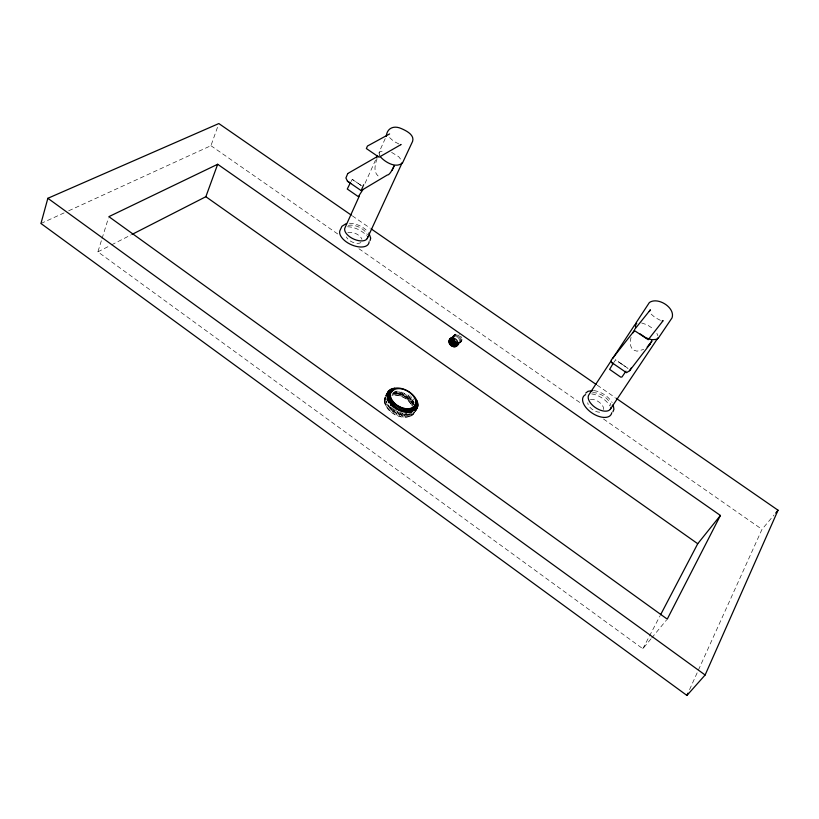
<?xml version="1.0" encoding="UTF-8"?>
<svg xmlns="http://www.w3.org/2000/svg" width="819" height="819" viewBox="0 0 819 819"><rect width="100%" height="100%" fill="white"/><g stroke="black" fill="none" stroke-linecap="round" stroke-linejoin="round"><path stroke-width="0.61" stroke-dasharray="4.09 3.07" d="M459.387 343.458L461.66 341.124L461.998 338.216L459.408 340.602M414.711 412.141C406.337 424.877 380.518 411.281 385.084 397.123M631.07 337.397C629.831 341.605 629.688 347.082 633.476 350.082L636.977 351.167L643.703 349.478M453.368 336.988L454.688 334.572L457.432 333.937L453.961 337.09M377.078 158.702C375.204 164.087 373.106 171.437 377.968 175.86L380.692 176.812M650.972 638.871L642.833 648.74L97.881 251.853L101.679 239.711M102.058 238.503L108.497 217.864M68.704 210.79L210.944 145.7L218.008 125.88M365.049 183.313L375.532 160.084M385.227 138.595L379.586 151.095L379.514 155.067M689.557 689.639L762.008 529.34L774.037 515.008M378.675 153.122L380.282 151.566L384.817 150.727M642.833 648.74L659.95 616.001M384.357 399.027L385.442 396.949M384.203 400.071L385.841 396.959M384.213 401.156L385.851 398.054M384.357 402.293L386.005 399.181M384.664 403.46L385.759 401.382M385.114 404.647L386.752 401.535M385.698 405.835L386.803 403.757M393.611 392.178L391.902 395.403C399.979 394.011 408.988 398.863 412.152 406.449L414.486 402.18M386.425 407.012L388.073 403.9M392.946 395.208L395.229 390.909M392.977 393.181L394.359 393.181L395.454 391.124M394.062 395.106L396.908 389.742M387.285 408.179L388.933 405.067M394.359 393.181L395.792 393.294L397.44 390.202M395.219 395.096L398.075 389.731M388.267 409.316L389.916 406.204M396.427 395.188L399.283 389.824M410.217 413.697C403.532 417.475 395.055 413.677 390.131 408.63L391.287 406.47M389.353 410.421L391.011 407.309M397.655 395.372L400.522 390.018M395.792 393.294L398.761 393.837L400.409 390.765M391.042 409.551L392.199 407.391M398.914 395.649L401.197 391.369M390.55 411.466L392.209 408.353M398.761 393.837L400.266 394.277L401.904 391.206M392.045 410.421L393.202 408.261M400.174 396.017L403.04 390.663M391.83 412.448L393.489 409.346M393.12 411.251L394.277 409.091M400.266 394.277L401.76 394.819L403.409 391.748M401.423 396.478L403.716 392.188M393.192 413.37L395.413 409.224M394.256 412.008L395.413 409.858M401.76 394.819L403.235 395.464L404.883 392.383M402.661 397.01L405.538 391.656M394.615 414.199L396.836 410.063M403.869 397.624L406.326 393.12M396.672 413.329L397.839 411.179M396.079 414.946L397.758 411.844M405.036 398.31L407.34 394.031M413.472 404.371L410.913 400.952L406.06 397.01L407.719 393.929M397.932 413.882L399.099 411.722M406.163 399.058L408.466 394.778M397.594 415.591L399.262 412.489M407.401 397.901L409.06 394.83M399.211 414.332L400.378 412.182M407.217 399.867L409.531 395.587M399.119 416.144L400.798 413.042M408.661 398.863L410.319 395.792M400.491 414.701L401.658 412.551M408.2 400.716L410.514 396.447M400.645 416.584L402.887 412.448M409.828 399.877L411.496 396.816M401.771 414.977L402.938 412.827M409.111 401.617L411.425 397.348M402.17 416.912L403.859 413.81M409.92 402.549L412.827 397.215M404.238 415.233L405.405 413.083M410.636 403.511L412.971 399.242M403.665 417.117L405.354 414.025M411.885 402.068L413.554 398.996M405.405 415.223L406.582 413.073M411.261 404.484L413.585 400.215M405.118 417.219L407.371 413.093M412.745 403.214L413.861 401.167M411.762 405.466L414.097 401.197M406.521 417.199L408.21 414.107M407.852 417.055L409.551 413.964M409.111 416.799L410.8 413.718M410.268 416.431L411.957 413.349M411.322 415.95L412.448 413.902M412.254 415.376L413.953 412.295M413.073 414.69L414.199 412.643M351.023 181.572L352.252 179.381L358.507 183.62M613.636 362.735L615.591 359.858L627.927 368.315L626.617 370.229M651.781 637.888L666.431 620.116M459.418 342.629L462.008 340.233M459.94 342.721L461.66 341.124M459.531 341.636L462.121 339.25M459.049 339.568L461.64 337.182M457.729 337.745L459.459 336.169M458.486 338.595L461.077 336.22M456.838 337.059L459.439 334.684M455.855 336.568L457.586 334.991M452.078 336.947L454.688 334.572M452.887 336.496L455.497 334.132M452.958 337.07L456.429 333.917M461.107 341.861L459.49 342.731M97.881 251.853L110.381 245.465M111.517 244.891L130.845 235.022M40.95 223.485L64.077 212.909M594.021 390.581C601.341 391.779 608.302 396.171 612.162 402.549M349.385 223.208C356.439 223.485 363.575 226.658 368.13 232.115M641.584 322.952L647.44 324.928L653.019 328.706M660.452 320.352L655.087 317.567L649.784 312.889M398.812 143.939L393.632 141.247L389.138 137.172M391.595 152.375L398.72 156.695L401.76 160.729M403.235 395.464L406.06 397.01M359.449 184.336L360.913 185.34M621.488 363.943L615.591 359.858M622.01 364.22L627.927 368.315M361.425 185.616L352.252 179.381M352.334 215.858L370.198 228.214M597.256 385.206L615.12 397.563M210.944 145.7L337.95 234.121M358.937 248.741L581.47 403.654M603.511 419L762.008 529.34M390.131 408.63L387.111 403.726M379.473 155.006L380.61 156.982M656.879 333.333L657.841 335.698M386.855 402.753L386.722 400.88M360.903 242.567A8.62 4.586 24.9 0 1 353.091 242.414A8.62 4.586 24.9 0 1 346.386 236.957M347.829 232.76A8.62 4.586 24.9 0 1 355.989 233.681A8.62 4.586 24.9 0 1 361.937 239.332M599.621 412.233A9.009 4.945 33.4 0 1 587.725 402.805M590.397 399.447A9.009 4.945 33.4 0 1 599.559 402.467A9.009 4.945 33.4 0 1 603.603 409.889M592.659 392.772A12.93 7.054 33.4 0 1 610.984 405.466M591.646 393.908A16.503 9.04 33.5 0 1 610.114 406.081M348.341 225.389A12.377 6.542 25 0 1 367.403 234.93M347.553 226.791A15.786 8.395 24.9 0 1 366.697 235.841"/><path stroke-width="1.23" d="M417.792 406.029C418.54 392.506 394.338 380.446 387.08 393.837C385.903 407.534 410.862 419.86 417.792 406.029L414.977 411.148L414.547 406.715L417.352 401.597M416.011 403.757C416.656 392.414 396.335 382.289 390.264 393.529C389.322 404.995 410.176 415.305 416.011 403.757L412.274 410.995M412.5 410.165L412.602 409.285M649.313 311.558L650.409 309.777L634.52 329.555M657.985 337.878L610.288 409.265M449.017 340.939C450.163 334.817 459.295 339.138 457.698 344.226C455.988 349.508 448.147 345.587 449.017 340.939L452.497 337.776M351.279 215.131L218.837 123.556L47.86 198.29L40.95 223.485L686.936 695.444L705.128 674.999L778.05 510.227L616.175 398.29M370.065 240.602L370.69 238.134L368.888 233.005M651.832 339.772L656.633 339.353L658.445 337.971L672.071 317.823C675.45 307.555 657.729 296.56 649.365 302.549L636.076 322.819L635.38 326.935M363.677 184.705L361.148 190.592L347.44 181.183L345.915 177.969L347.717 173.648M131.982 234.439L205.856 196.714L217.67 164.271L720.413 515.458L667.25 619.133L108.876 216.656L217.67 164.271M612.94 411.762L613.922 409.316L613.165 404.576M359.295 196.089L345.147 227.436A12.377 6.542 25 0 0 354.279 239.332A12.377 6.542 25 0 0 367.721 236.845M376.576 157.77L377.62 155.446M386.24 136.333C387.07 127.723 394.205 125.307 401.3 128.563C406.04 130.62 414.701 134.807 412.612 141.349L402.672 162.633C396.416 168.888 385.258 162.264 380.681 157.084M686.936 695.444L687.98 693.13M392.106 170.311C397.686 157.504 390.868 175.563 387.346 174.979L361.148 190.592M367.25 238.503L402.19 162.705M651.668 341.339L651.791 340.827L650.071 344.103L629.616 370.7L626.504 372.696L611.558 362.428L611.281 359.981L634.07 331.019M389.598 133.937L367.444 146.048L366.369 148.556L379.054 157.207L401.136 144.502L400.522 144.584M660.544 614.864L697.737 543.724L720.413 515.458M386.21 395.26L388.39 391.113M385.984 395.915L387.08 393.837M389.097 390.376L386.373 395.546L390.397 393.54M387.213 394.891L389.936 389.721M388.175 394.328L390.888 389.168M389.24 393.878L391.963 388.718M387.09 399.181L391.349 391.247M387.418 398.935L393.12 388.38M391.943 390.622L387.459 398.423M387.295 399.805L390.151 394.41M391.513 392.229L392.649 390.079M387.868 399.641L390.151 395.321M631.224 367.966L629.616 370.7M651.699 341.359L647.133 347.154M393.284 390.213L394.379 388.155M388.001 400.593L390.284 396.273M388.257 401.566L390.54 397.246M388.636 402.559L390.929 398.239M389.701 402.467L391.421 399.232M390.315 403.46L392.035 400.225M390.458 405.518L392.762 401.197M391.861 405.385L393.591 402.149M392.772 406.306L394.502 403.071M393.775 407.186L395.505 403.941M394.85 408.005L396.591 404.77M395.986 408.773L397.727 405.538M397.184 409.469L398.925 406.234M398.413 410.104L400.163 406.869M399.682 410.647L401.423 407.412M400.962 411.107L402.702 407.872M402.242 411.476L403.992 408.241M403.521 411.752L405.272 408.527M404.77 411.926L406.521 408.701M405.989 412.008L407.749 408.794M407.166 411.998L408.916 408.773M408.282 411.885L410.043 408.661M408.742 412.745L411.087 408.456M409.715 412.438L412.059 408.149M410.595 412.039L412.95 407.76M415.765 402.477L416.881 400.43M413.185 408.22L416.113 402.876M410.8 412.633L413.738 407.278M411.486 412.059L414.414 406.715M411.476 412.489L415.796 404.586M414.875 407.872L417.68 402.753M415.059 408.998L417.864 403.88M415.09 410.094L417.905 404.975M415.274 411.118L417.526 407.023M416.001 409.991L417.127 407.944M350.409 182.657L347.276 189.025L358.333 196.642L362.899 189.68M611.24 360.688L589.056 394.533A12.93 7.054 33.4 0 0 596.713 408.435A12.93 7.054 33.4 0 0 611.025 407.555M612.632 358.568L634.827 324.723L636.732 323.3M633.128 332.76L634.305 330.978M612.991 363.687L609.623 369.369L620.741 377.129L621.959 377.016L625.962 371.181M585.708 393.089L587.96 391.318L592.936 390.561M633.026 332.524L634.244 330.876M775.644 513.093L778.05 510.227M649.221 344.983L650.071 344.103M455.169 346.734L458.63 343.53M456.06 346.396L458.64 344M456.797 345.853L458.517 344.256M453.173 346.672L457.504 342.68L458.517 342.833L454.197 346.826M452.17 346.294L456.5 342.301L457.504 342.68M450.399 344.922L454.74 340.939L453.378 338.001L449.027 341.963M451.228 345.69L455.559 341.718L456.5 342.301M449.733 344L454.084 340.039M449.273 342.997L453.624 339.035M449.682 339.168L451.433 337.592M449.242 339.987L451.853 337.623M348.055 173.341L377.682 156.337M346.304 223.546L341.922 226.31L340.315 229.77A15.786 8.395 24.9 0 0 351.945 245.004A15.786 8.395 24.9 0 0 369.123 241.759M662.141 320.966L663.185 320.618L648.218 339.701L634.356 330.518M651.77 339.762L645.822 337.766L640.161 333.927M611.558 362.428L612.264 362.889M347.44 181.183L350.88 183.476M371.253 228.941L596.201 384.48M205.856 196.714L697.737 543.724M47.86 198.29L705.128 674.999M454.74 340.939L455.559 341.718M611.752 412.745A16.503 9.04 33.5 0 1 591.656 412.766A16.503 9.04 33.5 0 1 585.646 394.625"/></g></svg>
